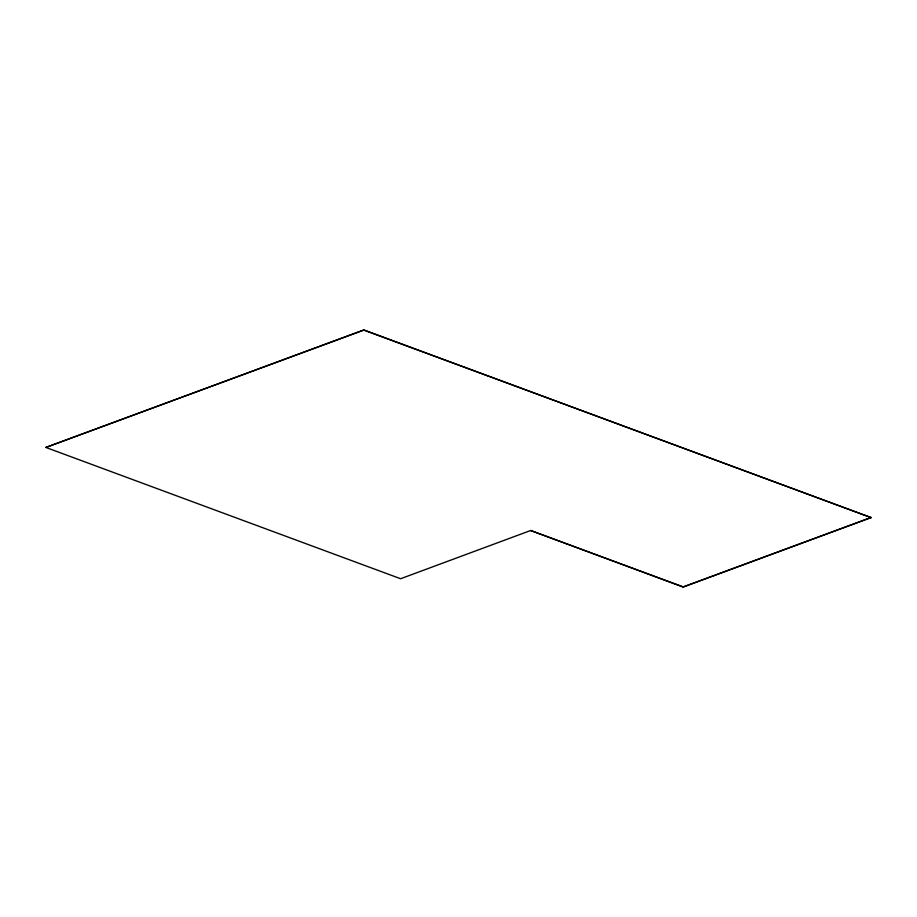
<?xml version="1.0" encoding="UTF-8"?>
<svg xmlns="http://www.w3.org/2000/svg" width="917" height="917" viewBox="0 0 917 917"><rect width="100%" height="100%" fill="white"/><g stroke="black" fill="none" stroke-linecap="round" stroke-linejoin="round"><path stroke-width="1.38" d="M45.861 447.439L363.82 330.109L871.139 517.612L363.831 329.937L45.861 447.439L400.614 578.73L530.656 530.507L683.199 586.891L871.15 517.44M530.656 530.507L683.188 587.063L871.139 517.612"/></g></svg>
